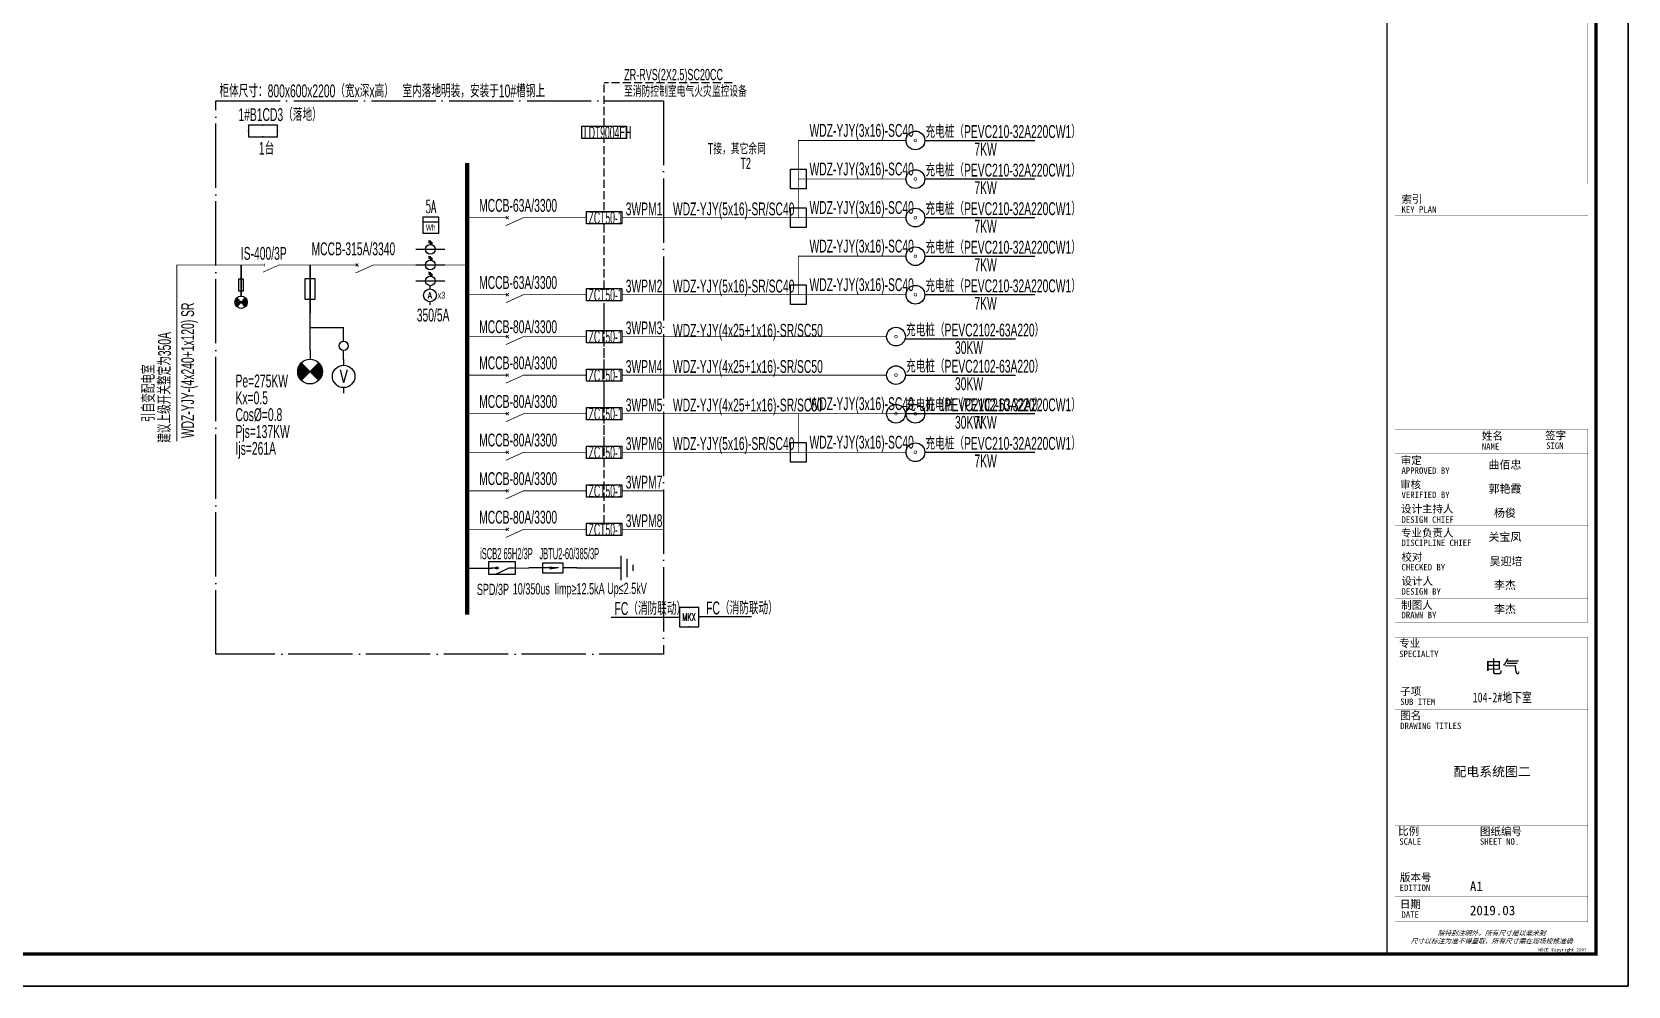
# Model space of a CAD drawing. Extents: x 776418 to 2076422, y -1170708 to 498544.
# Drawn here: x 942869 to 992531, y -150810 to -121110 of the extents above; entities that cross this region are included whole.
import ezdxf
from ezdxf.enums import TextEntityAlignment as Align

# ---------------------------------------------------------------- set-up
doc = ezdxf.new("R2010")
doc.units = 0
doc.header["$LTSCALE"] = 1000
doc.header["$MEASUREMENT"] = 0
doc.linetypes.add('DASH', pattern=[0.35, 0.25, -0.1])
doc.linetypes.add('DOTE', pattern=[2.42, 2, -0.2, 0.02, -0.2])
doc.layers.get('0').update_dxf_attribs({"linetype": 'CONTINUOUS'})
for name, color, linetype in [('D-TEXT', 7, 'CONTINUOUS'), ('DIM-动力', 3, 'CONTINUOUS'), ('EL-SYSTEM', 1, 'CONTINUOUS'), ('EL-TEXT', 3, 'CONTINUOUS'), ('ELEMENT', 3, 'CONTINUOUS'), ('EQUIP', 3, 'CONTINUOUS'), ('EQUIP-动力', 3, 'CONTINUOUS'), ('EQUIP-照明', 3, 'CONTINUOUS'), ('EQUIP-箱柜', 3, 'CONTINUOUS'), ('LAYER3', 7, 'DOTE'), ('PUB_TEXT', 255, 'CONTINUOUS'), ('SHEET_LINE', 6, 'CONTINUOUS'), ('SHEET_TEXT', 7, 'CONTINUOUS'), ('TEL_TEXT', 3, 'CONTINUOUS'), ('TEL_TITLE', 7, 'CONTINUOUS'), ('WIRE-母线', 6, 'CONTINUOUS'), ('WIRE-照明', 1, 'CONTINUOUS'), ('WIRE-系统', 4, 'CONTINUOUS'), ('WIRE-通讯', 4, 'CONTINUOUS'), ('Z', 7, 'CONTINUOUS'), ('字', 7, 'CONTINUOUS')]:
    doc.layers.add(name, color=color, linetype=linetype)
doc.layers.add('层1', color=7, linetype='CONTINUOUS', lineweight=0)
doc.styles.add('_COMPLEX', font='ROS', dxfattribs={"width": 0.6, "bigfont": 'JD'})
doc.styles.add('_HZTXT', font='txt.shx', dxfattribs={"width": 0.8, "bigfont": 'HZTXT.shx'})
doc.styles.add('_JD', font='ros.shx', dxfattribs={"width": 0.8, "bigfont": 'JD.shx'})
doc.styles.add('_SIMPLEX', font='SIMPLEX.shx', dxfattribs={"width": 0.8})
doc.styles.add('_TCH_LABEL', font='COMPLEX', dxfattribs={"bigfont": 'GBCBIG'})
doc.styles.add('_TEL_DIM', font='SIMPLEX', dxfattribs={"width": 0.7, "height": 3.5, "bigfont": 'HZTXT'})
doc.styles.add('_XCSG', font='complex.shx', dxfattribs={"width": 0.6, "bigfont": 'jd.shx'})
doc.styles.get("Standard").update_dxf_attribs({"font": 'gbenor.shx', "bigfont": 'gbcbig.shx'})
doc.styles.add('华文细黑', font='STXIHEI.TTF')

# ---------------------------------------------------------------- blocks, each defined once
blk = doc.blocks.new('$element$00000497')
at = {"const_width": 0.0233}
for points in [[(0, 0), (0, -0.25)], [(0, -1), (0, -0.75), (-0.25, -0.2)], [(-0.047, -0.297), (0.047, -0.203)], [(-0.047, -0.203), (0.047, -0.297)]]:
    blk.add_lwpolyline(points, dxfattribs=at)
at = {"flags": 9}
blk.add_attdef('S', (0, 0), '', height=0.00000667, dxfattribs=at)
blk = doc.blocks.new('$equip_U$00000105(JDQINJING)')
for p, q in [((0.5, 1), (-0.5, 1)), ((-0.5, 1), (-0.5, 0)), ((0.5, 0), (0.5, 1)), ((-0.5, 0), (0.5, 0))]:
    blk.add_line(p, q)
for p in [(0, 1), (-0.5, 0.5), (0, 0), (0.5, 0.5)]:
    blk.add_point(p)
at = {"color": 7, "style": '_TEL_DIM'}
blk.add_attdef('$TEXT$', text='', height=0.4, dxfattribs=at).set_placement((-0.002, 0.507), align=Align.MIDDLE_CENTER)
at = {"color": 7, "style": '_TEL_DIM', "flags": 1}
blk.add_attdef('A', text='', height=0.00002, dxfattribs=at).set_placement((0, 0), align=Align.MIDDLE_CENTER)
blk = doc.blocks.new('$equip$00001413')
for p, q in [((0.75, 0.6), (-0.75, 0.6)), ((-0.75, 0.6), (-0.75, 0)), ((-0.75, 0), (0.75, 0)), ((0.75, 0), (0.75, 0.6))]:
    blk.add_line(p, q)
for p in [(-0.75, 0.3), (0, 0.6), (0, 0), (0.75, 0.3)]:
    blk.add_point(p)
at = {"style": '_TCH_LABEL', "flags": 9}
blk.add_attdef('A', (0, 0), '', height=0.00002, dxfattribs=at)
blk = doc.blocks.new('$equip$00001312')
at = {"const_width": 0.04}
blk.add_lwpolyline([(-0.083, 0, 1), (0.083, 0, 1)], format="xyb", close=True, dxfattribs=at)
blk.add_circle((0, 0), 0.583)
at = {"flags": 9}
blk.add_attdef('A', (0, 0), '', height=0.00002, dxfattribs=at)
blk = doc.blocks.new('$element$00000578')
at = {"const_width": 0.0233}
for points in [[(0, 0), (0, -0.25)], [(0, -1), (0, -0.75), (-0.25, -0.2)], [(-0.05, -0.25), (0.05, -0.25)]]:
    blk.add_lwpolyline(points, dxfattribs=at)
at = {"flags": 9}
blk.add_attdef('S', (0, 0), '', height=0.00000667, dxfattribs=at)
blk = doc.blocks.new('M_M12')
for p, q in [((-0.1, -0.717), (-0.1, -0.283)), ((-0.1, -0.283), (0.1, -0.283)), ((0.1, -0.283), (0.1, -0.717)), ((0.1, -0.717), (-0.1, -0.717))]:
    blk.add_line(p, q)
blk.add_lwpolyline([(0, 0), (0, -1)])
at = {"width": 0.8, "flags": 9}
blk.add_attdef('S', (0.25, -0.5), '', height=0.2, dxfattribs=at)
blk = doc.blocks.new('M_M58MSL')
for points in [[(0, 0), (0, -0.167)], [(0, -0.833), (0, -1)]]:
    blk.add_lwpolyline(points)
blk.add_circle((0, -0.5), 0.333)
at = {"style": '_SIMPLEX', "width": 0.8, "flags": 8}
blk.add_attdef('$TEXT$', text='', height=0.333, dxfattribs=at).set_placement((0, -0.5), align=Align.MIDDLE_CENTER)
at = {"width": 0.8, "flags": 9}
blk.add_attdef('S', (0.25, -0.5), '', height=0.2, dxfattribs=at)
blk = doc.blocks.new('M_M57DRB')
for p, q in [((0.259, -0.374), (-0.259, -0.893)), ((0.259, -0.893), (-0.259, -0.374))]:
    blk.add_line(p, q)
blk.add_lwpolyline([(0, 0), (0, -0.267)])
blk.add_circle((0, -0.633), 0.367)
for points in [[(-0.13, -0.763), (-0.354, -0.538), (0, -0.633), (-0.259, -0.374)], [(0.225, -0.409), (0.354, -0.538), (0.13, -0.504), (0.354, -0.728)], [(0.259, -0.374), (0.259, -0.374), (0.225, -0.409), (0.354, -0.538)], [(-0.225, -0.858), (-0.354, -0.728), (-0.13, -0.763), (-0.354, -0.538)], [(-0.259, -0.893), (-0.259, -0.893), (-0.225, -0.858), (-0.354, -0.728)], [(0.13, -0.504), (0.354, -0.728), (0, -0.633), (0.259, -0.893)]]:
    blk.add_solid(points)
at = {"width": 0.8, "flags": 9}
blk.add_attdef('S', (0.25, -0.5), '', height=0.2, dxfattribs=at)
blk = doc.blocks.new('M_M27VHU')
for p, q in [((0.167, -0.5), (0.3, -0.5)), ((0.256, -0.433), (0.172, -0.567)), ((0.308, -0.433), (0.225, -0.567))]:
    blk.add_line(p, q)
blk.add_lwpolyline([(0, 0), (0, -1)])
blk.add_circle((0, -0.5), 0.167)
at = {"width": 0.8, "flags": 9}
blk.add_attdef('S', (0.25, -0.5), '', height=0.2, dxfattribs=at)
blk = doc.blocks.new('_LINKPT1')
blk.add_line((0, 0), (0, 0))
blk = doc.blocks.new('M_Z15DKY')
for p, q in [((0.5, 0.5), (-0.5, 0.5)), ((-0.5, 0.5), (-0.5, -0.5)), ((-0.5, 0.2), (0.5, 0.2)), ((0.5, -0.5), (0.5, 0.5)), ((-0.5, -0.5), (0.5, -0.5))]:
    blk.add_line(p, q)
for p in [(-0.5, 0), (0, 0.5), (0.5, 0), (0, -0.5)]:
    blk.add_blockref('_LINKPT1', p)
at = {"style": '_COMPLEX', "width": 0.6}
blk.add_text('Wh', height=0.4, dxfattribs=at).set_placement((0, -0.35), align=Align.CENTER)
at = {"width": 0.8, "flags": 9}
blk.add_attdef('A', (0, 0), '', height=0.00002, dxfattribs=at)
blk = doc.blocks.new('M_M24')
for p, q in [((-0.25, -0.375), (0.25, -0.375)), ((-0.1875, -0.5), (0.1875, -0.5)), ((-0.0625, -0.625), (0.0625, -0.625))]:
    blk.add_line(p, q)
blk.add_lwpolyline([(0, 0), (0, -0.375)])
at = {"width": 0.8, "flags": 9}
blk.add_attdef('S', (0.25, -0.5), '', height=0.2, dxfattribs=at)
blk = doc.blocks.new('M_M17')
for p, q in [((-0.1, -0.717), (-0.1, -0.283)), ((-0.1, -0.283), (0.1, -0.283)), ((0.1, -0.283), (0.1, -0.717)), ((0, -0.383), (0, -0.717)), ((0.1, -0.717), (-0.1, -0.717))]:
    blk.add_line(p, q)
for points in [[(0, 0), (0, -0.283)], [(0, -0.717), (0, -1)]]:
    blk.add_lwpolyline(points)
for points in [[(-0.033, -0.567), (0.033, -0.567), (0, -0.367), (0.033, -0.567)], [(0.033, -0.567), (0, -0.367), (-0.033, -0.567), (0.033, -0.567)], [(0, -0.367), (-0.033, -0.567), (0.033, -0.567), (0, -0.367)]]:
    blk.add_solid(points)
at = {"width": 0.8, "flags": 9}
blk.add_attdef('S', (0.25, -0.5), '', height=0.2, dxfattribs=at)
blk = doc.blocks.new('M_M7')
for p, q in [((-0.25, -0.2), (0, -0.75)), ((-0.047, -0.297), (0.047, -0.203)), ((-0.047, -0.203), (0.047, -0.297))]:
    blk.add_line(p, q)
for points in [[(0, 0), (0, -0.25)], [(0, -0.75), (0, -1)]]:
    blk.add_lwpolyline(points)
at = {"width": 0.8, "flags": 9}
blk.add_attdef('S', (0.25, -0.5), '', height=0.2, dxfattribs=at)
blk = doc.blocks.new('A$C00115E70')
at = {"layer": 'WIRE-通讯', "ltscale": 0.001}
blk.add_lwpolyline([(-84100, 59400), (0, 59400), (0, 0), (-84100, 0)], close=True, dxfattribs=at)
blk = doc.blocks.new('WDCE Copyright200X')
at = {"const_width": 0.016}
blk.add_lwpolyline([(-10.6, 1.26, 1), (-11.4, 1.26, 1)], format="xyb", close=True, dxfattribs=at)
at = {"style": '华文细黑'}
for s, p in [('WDCE ', (-11.46, 0.5)), ('     Copyright ', (-3.51, 0.5))]:
    blk.add_text(s, height=1, dxfattribs=at).set_placement(p, align=Align.BOTTOM_RIGHT)
blk.add_text('c', height=0.6, dxfattribs=at).set_placement((-11.04, 1.35), align=Align.MIDDLE_CENTER)
blk.add_attdef('200X', text='', height=1, dxfattribs=at).set_placement((-0.45, 0.5), align=Align.BOTTOM_RIGHT)
blk = doc.blocks.new('A$C51FB5BAD')
at = {"layer": 'SHEET_LINE', "const_width": 50}
blk.add_lwpolyline([(-6500, -57400), (0, -57400), (0, -6150), (-6500, -6150)], close=True, dxfattribs=at)
at = {"layer": 'SHEET_LINE', "const_width": 5}
for points in [[(-6250, -15740), (-6250, -33443)], [(-6250, -33443), (-250, -33443), (-250, -15740)], [(-5750, -32740), (-750, -32740)], [(-6250, -33443), (-250, -33443)], [(-6250, -34426), (-250, -34426)], [(-6250, -47074), (-250, -47074), (-250, -41074), (-6250, -41074), (-6250, -47074)], [(-3750, -41074), (-3750, -47074)], [(-2000, -41074), (-2000, -47074)], [(-6250, -41824), (-250, -41824)], [(-6250, -42574), (-250, -42574)], [(-6250, -43324), (-250, -43324)], [(-6250, -44074), (-250, -44074)], [(-6250, -44824), (-250, -44824)], [(-6250, -45574), (-250, -45574)], [(-6250, -46324), (-250, -46324)], [(-6250, -47550), (-250, -47550), (-250, -56400), (-6250, -56400), (-6250, -47550)], [(-6250, -49050), (-250, -49050)], [(-6250, -49800), (-250, -49800)], [(-6250, -53400), (-250, -53400)], [(-3750, -53400), (-3750, -54800)], [(-6250, -54800), (-250, -54800)], [(-6250, -55600), (-250, -55600)]]:
    blk.add_lwpolyline(points, dxfattribs=at)
at = {"layer": 'SHEET_TEXT', "xscale": 100, "yscale": 100, "zscale": 100}
blk.add_blockref('WDCE Copyright200X', (-250, -57400), dxfattribs=at).add_auto_attribs({'200X': '2007'})
at = {"layer": 'SHEET_TEXT', "style": '华文细黑'}
for s, height, p in [('索引', 240, (-6050, -33786)), ('KEY PLAN', 200, (-6050, -34126)), ('姓名', 240, (-3550, -41153)), ('签字', 240, (-1581, -41143)), ('NAME', 200, (-3550, -41504)), ('SIGN', 200, (-1550, -41480)), ('审定', 240, (-6073, -41919)), ('审核', 240, (-6095, -42671)), ('APPROVED BY', 200, (-6050, -42256)), ('VERIFIED BY', 200, (-6050, -43009)), ('设计主持人', 240, (-6068, -43424)), ('专业负责人', 240, (-6067, -44174)), ('DESIGN CHIEF', 200, (-6050, -43781)), ('DISCIPLINE CHIEF', 200, (-6050, -44502)), ('校对', 240, (-6050, -44924)), ('CHECKED BY', 200, (-6050, -45263)), ('设计人', 240, (-6050, -45674)), ('DESIGN BY', 200, (-6050, -46017)), ('制图人', 240, (-6061, -46424)), ('DRAWN BY', 200, (-6050, -46750)), ('专业', 240, (-6123, -47607)), ('SPECIALTY', 200, (-6123, -47962)), ('子项', 240, (-6088, -49108)), ('SUB ITEM', 200, (-6088, -49450)), ('图名', 240, (-6091, -49859)), ('DRAWING TITLES', 200, (-6091, -50200)), ('比例', 240, (-6156, -53458)), ('图纸编号', 240, (-3610, -53468)), ('SCALE', 200, (-6119, -53800)), ('SHEET NO.', 200, (-3610, -53800)), ('版本号', 240, (-6100, -54897)), ('EDITION', 200, (-6106, -55239)), ('日期', 240, (-6100, -55732)), ('DATE', 200, (-6050, -56074))]:
    blk.add_text(s, height=height, dxfattribs=at).set_placement(p, align=Align.TOP_LEFT)
at = {"layer": 'SHEET_TEXT', "style": '华文细黑', "oblique": 20}
for s, p in [('尺寸以标注为准不得量取，所有尺寸需在现场校核准确', (-3250, -57000)), ('除特别注明外，所有尺寸是以毫米制', (-3250, -56750))]:
    blk.add_text(s, height=150, dxfattribs=at).set_placement(p, align=Align.MIDDLE_CENTER)
at = {"layer": '字', "style": '华文细黑'}
for s, p in [('A1', (-3921, -55441)), ('2019.03', (-3921, -56193))]:
    blk.add_text(s, height=296.2, dxfattribs=at).set_placement(p)
at = {"layer": '字', "insert": (-2908, -48482), "char_height": 400, "width": 78154.16, "attachment_point": 5, "style": '华文细黑'}
blk.add_mtext('电气', dxfattribs=at)

msp = doc.modelspace()

# ---------------------------------------------------------------- linework, layer by layer
msp.add_line((960893, -139325), (963015, -139325))
at = {"layer": 'D-TEXT'}
for p, q in [((970648, -124487), (974071, -124487)), ((970648, -125688), (974071, -125688)), ((970648, -126888), (974071, -126888)), ((970648, -128088), (974071, -128088)), ((970648, -129289), (974071, -129289)), ((970044, -130666), (973467, -130666)), ((970044, -131792), (973467, -131792)), ((970044, -132992), (973467, -132992)), ((970648, -132992), (974071, -132992)), ((970648, -134193), (974071, -134193))]:
    msp.add_line(p, q, dxfattribs=at)
msp.add_lwpolyline([(963950, -124991, 0, 0, 0), (966062, -124991, 0, 0, 0), (966583, -125398, 80, 0, 0), (966819, -125583, 0, 0, 0)], format="xyseb", dxfattribs=at)
at = {"layer": 'DIM-动力', "ltscale": 0.001}
msp.add_lwpolyline([(908431, -150810), (992531, -150810), (992531, -91410), (908431, -91410)], close=True, dxfattribs=at)
at = {"layer": 'EL-SYSTEM'}
for points in [[(966467, -125386), (966963, -125386), (966963, -125995), (966467, -125995)], [(966467, -126586), (966963, -126586), (966963, -127195), (966467, -127195)], [(966467, -128987), (966963, -128987), (966963, -129596), (966467, -129596)], [(966467, -133891), (966962, -133891), (966962, -134500), (966467, -134500)]]:
    msp.add_lwpolyline(points, close=True, dxfattribs=at)
at = {"layer": 'ELEMENT'}
msp.add_lwpolyline([(957088, -137999), (957088, -137594), (957907, -137594), (957907, -137999)], close=True, dxfattribs=at)
at = {"layer": 'EQUIP-照明', "linetype": 'DASH'}
for p, q in [((964655, -122691, 0), (960673, -122691, 0)), ((960673, -124047, 0), (960673, -122691, 0)), ((960673, -126664, 0), (960673, -124430, 0)), ((960673, -129100), (960673, -127082)), ((960674, -134004), (960674, -129483)), ((960674, -130402), (960674, -129585)), ((960674, -130402), (960674, -129585)), ((960674, -130402), (960674, -129585)), ((960674, -131603), (960674, -130785)), ((960674, -131603), (960674, -130785)), ((960674, -131603), (960674, -130785)), ((960674, -131603), (960674, -130785)), ((960674, -132803), (960674, -131986)), ((960674, -132803), (960674, -131986)), ((960674, -132803), (960674, -131986)), ((960674, -134004), (960674, -133186)), ((960674, -136405), (960674, -133186))]:
    msp.add_line(p, q, dxfattribs=at)
at = {"layer": 'EQUIP-照明', "linetype": 'ByBlock', "elevation": 0}
msp.add_lwpolyline([(961369, -124430), (959978, -124430), (959978, -124047), (961369, -124047)], close=True, dxfattribs=at)
at = {"layer": 'EQUIP-照明', "linetype": 'ByBlock'}
for points in [[(961223, -127082), (960124, -127082), (960124, -126699), (961223, -126699)], [(961222, -129483), (960123, -129483), (960123, -129100), (961222, -129100)], [(961224, -130785), (960124, -130785), (960124, -130402), (961224, -130402)], [(961224, -131986), (960124, -131986), (960124, -131603), (961224, -131603)], [(961224, -133186), (960124, -133186), (960124, -132803), (961224, -132803)], [(961224, -134387), (960124, -134386), (960124, -134004), (961224, -134004)], [(961224, -135587), (960124, -135587), (960124, -135204), (961224, -135204)], [(961224, -136788), (960124, -136787), (960124, -136405), (961224, -136405)]]:
    msp.add_lwpolyline(points, close=True, dxfattribs=at)
at = {"layer": 'LAYER3'}
for p, q in [((948593, -123256), (962523, -123256)), ((948593, -140482), (948593, -123256)), ((962523, -123256), (962522, -140482)), ((962522, -140482), (948593, -140482))]:
    msp.add_line(p, q, dxfattribs=at)
at = {"layer": 'TEL_TEXT', "ltscale": 2}
msp.add_line((963615, -139304), (965254, -139304), dxfattribs=at)
at = {"layer": 'TEL_TITLE'}
msp.add_lwpolyline([(908431, -150810), (992531, -150810), (992531, -91410), (908431, -91410)], close=True, dxfattribs=at)
at = {"layer": 'TEL_TITLE', "const_width": 100}
msp.add_lwpolyline([(910931, -149810), (991531, -149810), (991531, -92410), (910931, -92410)], close=True, dxfattribs=at)
at = {"layer": 'WIRE-母线', "const_width": 133}
msp.add_lwpolyline([(956413, -139245), (956413, -125190)], dxfattribs=at)
at = {"layer": 'WIRE-照明'}
for p, q in [((951523, -131032, -4671), (951523, -129865, -4671)), ((951523, -130307, -4671), (952568, -130307, -4671)), ((952568, -130737, -4671), (952568, -130307, -4671)), ((952568, -131307, -4671), (952568, -131022, -4671)), ((956413, -137797), (957176, -137797)), ((957756, -137797), (958326, -137796)), ((959826, -137796), (960640, -137796))]:
    msp.add_line(p, q, dxfattribs=at)
at = {"layer": 'WIRE-系统', "const_width": 23.3}
for points in [[(970065, -126891), (966715, -126891), (966715, -124490), (970065, -124490)], [(966715, -125690), (970065, -125690)], [(956413, -126891), (957413, -126891)], [(958288, -126891), (960124, -126891)], [(961223, -126891), (966715, -126891)], [(966715, -129291), (966715, -128091), (970065, -128091)], [(947378, -133853), (947378, -128365), (949877, -128365)], [(950665, -128365), (952769, -128365)], [(953738, -128365), (956413, -128365)], [(956413, -129291), (957413, -129291)], [(958288, -129291), (960123, -129291)], [(961222, -129291), (966715, -129291)], [(966715, -129291), (970065, -129291)], [(956414, -130594), (957414, -130594)], [(958289, -130594), (960138, -130594)], [(961224, -130594), (969461, -130594)], [(956414, -131794), (957414, -131794)], [(958289, -131794), (960138, -131794)], [(961224, -131794), (969461, -131794)], [(956414, -132995), (957414, -132995)], [(958289, -132995), (960138, -132995)], [(961224, -132995), (969461, -132995)], [(966715, -134195), (966715, -132995), (970065, -132995)], [(956414, -134195), (957414, -134195)], [(958289, -134195), (960138, -134195)], [(961222, -134195), (966715, -134195)], [(961224, -134195), (962522, -134195)], [(966715, -134195), (970065, -134195)], [(956414, -135396), (957414, -135396)], [(958289, -135396), (960138, -135396)], [(961224, -135396), (962522, -135396)], [(956414, -136596), (957414, -136596)], [(958289, -136596), (960138, -136596)], [(961224, -136596), (962522, -136596)], [(956414, -137797), (957414, -137797)]]:
    msp.add_lwpolyline(points, dxfattribs=at)
at = {"layer": 'Z', "ltscale": 2}
msp.add_line((951523, -129865), (951523, -128365), dxfattribs=at)
msp.add_circle((952568, -130881), 143, dxfattribs=at)
at = {"layer": '层1', "color": 4, "linetype": 'Continuous', "lineweight": 30}
msp.add_line((949376, -128371), (949376, -129334), dxfattribs=at)
at = {"layer": '层1', "color": 7, "linetype": 'Continuous', "lineweight": -3}
for p, q in [((949227, -129405), (949227, -129647)), ((949247, -129384), (949247, -129668)), ((949267, -129406), (949267, -129646)), ((949287, -129428), (949287, -129624)), ((949307, -129450), (949307, -129602)), ((949327, -129472), (949327, -129580)), ((949347, -129494), (949347, -129558)), ((949367, -129516), (949367, -129536)), ((949385, -129516), (949385, -129536)), ((949405, -129494), (949405, -129558)), ((949425, -129472), (949425, -129580)), ((949445, -129450), (949445, -129602)), ((949465, -129428), (949465, -129624)), ((949485, -129406), (949485, -129646)), ((949505, -129384), (949505, -129668)), ((949525, -129405), (949525, -129647)), ((949545, -129435), (949545, -129617)), ((949565, -129492), (949565, -129560))]:
    msp.add_line(p, q, dxfattribs=at)
at = {"layer": '层1', "color": 4, "linetype": 'Continuous', "lineweight": -3}
for p, q in [((949505, -129668), (949247, -129384)), ((949247, -129668), (949505, -129384))]:
    msp.add_line(p, q, dxfattribs=at)
msp.add_lwpolyline([(949310, -128800), (949440, -128800), (949440, -129185), (949310, -129185)], close=True, dxfattribs=at)
msp.add_circle((949376, -129526), 192, dxfattribs=at)

# ---------------------------------------------------------------- block references
msp.add_blockref('A$C51FB5BAD', (991531, -92410))
at = {"layer": 'ELEMENT'}
for name, p, xscale, yscale, zscale, rotation in [('$element$00000497', (957413, -126891), 999.9899999999907, 999.9899999999907, 999.9899999999907, 90), ('M_M27VHU', (954817, -127877), 900, 900, 900, 90), ('M_M27VHU', (954817, -128365), 900, 900, 900, 90), ('$element$00000578', (949877, -128365), 900, 900, 900, 90), ('$element$00000497', (952738, -128365), 999.9899999999907, 999.9899999999907, 999.9899999999907, 90), ('M_M27VHU', (954817, -128860), 900, 900, 900, 90), ('$element$00000497', (957413, -129291), 999.9899999999907, 999.9899999999907, 999.9899999999907, 90), ('$element$00000497', (957414, -130594), 999.9899999999907, 999.9899999999907, 999.9899999999907, 90), ('$element$00000497', (957414, -131794), 999.9899999999907, 999.9899999999907, 999.9899999999907, 90), ('$element$00000497', (957414, -132995), 999.9899999999907, 999.9899999999907, 999.9899999999907, 90), ('$element$00000497', (957414, -134195), 999.9899999999907, 999.9899999999907, 999.9899999999907, 90), ('$element$00000497', (957414, -135396), 999.9899999999907, 999.9899999999907, 999.9899999999907, 90), ('$element$00000497', (957414, -136596), 999.9899999999907, 999.9899999999907, 999.9899999999907, 90), ('M_M24', (960640, -137796), 1500, 1500, 1500, 90), ('M_M7', (957146, -137796), 760.5, 760.5, 760.5, 90), ('M_M17', (959826, -137796), -1500, 1500, 1500, 270)]:
    msp.add_blockref(name, p, dxfattribs=dict(at, xscale=xscale, yscale=yscale, zscale=zscale, rotation=rotation))
for name, p, xscale, yscale, zscale in [('M_M12', (951523, -128365), 1500, 1500, 1500), ('M_M57DRB', (951523, -131018), 1050, 1050, 1050)]:
    msp.add_blockref(name, p, dxfattribs=dict(at, xscale=xscale, yscale=yscale, zscale=zscale))
ref = msp.add_blockref('M_M58MSL', (952568, -131307), dxfattribs=dict(at, xscale=1050, yscale=1050, zscale=1050))
ref.add_attrib('$TEXT$', 'V', dxfattribs={"layer": '0', "height": 400, "style": '_XCSG', "width": 0.8, "flags": 8}).set_placement((952568, -131832), align=Align.MIDDLE_CENTER)
at = {"layer": 'EQUIP', "xscale": 500, "yscale": 500, "zscale": 500}
msp.add_blockref('M_Z15DKY', (955277, -127122), dxfattribs=at)
at = {"layer": 'EQUIP-动力', "xscale": 500, "yscale": 500, "zscale": 500}
for p in [(970357, -124490), (970357, -125690), (970357, -126891), (970357, -128091), (970357, -129291), (969753, -130594), (969753, -131794), (969753, -132995), (970357, -132995), (970357, -134195)]:
    msp.add_blockref('$equip$00001312', p, dxfattribs=at)
at = {"layer": 'EQUIP-箱柜', "ltscale": 0.001, "xscale": 600, "yscale": 600, "zscale": 600}
msp.add_blockref('$equip$00001413', (950058, -124377), dxfattribs=at)
at = {"layer": 'EQUIP-箱柜'}
ref = msp.add_blockref('$equip_U$00000105(JDQINJING)', (963315, -139625), dxfattribs=dict(at, xscale=600, yscale=600, zscale=600))
ref.add_attrib('$TEXT$', 'MKX', dxfattribs={"layer": '0', "color": 7, "height": 240, "style": '_TEL_DIM', "width": 0.6}).set_placement((963314, -139321), align=Align.MIDDLE_CENTER)
at = {"layer": 'WIRE-通讯', "ltscale": 0.001}
msp.add_blockref('A$C00115E70', (992531, -150810), dxfattribs=at)
at = {"layer": 'Z', "ltscale": 2, "xscale": 600, "yscale": 600, "zscale": 600}
msp.add_blockref('M_M58MSL', (955252, -129010), dxfattribs=at).add_auto_attribs({'$TEXT$': 'A'})

# ---------------------------------------------------------------- texts
at = {"layer": 'D-TEXT', "style": '_JD', "width": 0.6}
for s, height, p in [('ZR-RVS(2X2.5)SC20CC', 350, (961297, -122613, 0)), ('柜体尺寸：800x600x2200（宽x深x高）   室内落地明装，安装于10#槽钢上', 400, (948703, -123147)), ('至消防控制室电气火灾监控设备', 350, (961292, -123133, 0)), ('1#B1CD3（落地）', 400, (949294, -123885)), ('WDZ-YJY(3x16)-SC40', 400, (967063, -124376)), ('充电桩（PEVC210-32A220CW1）', 400, (970670, -124412)), ('1台', 400, (949931, -124933)), ('T接，其它余同', 350, (963895, -124921)), ('7KW', 400, (972193, -124958)), ('T2', 350, (964910, -125378)), ('WDZ-YJY(3x16)-SC40', 400, (967063, -125577)), ('充电桩（PEVC210-32A220CW1）', 400, (970670, -125613)), ('7KW', 400, (972193, -126158)), ('MCCB-63A/3300', 400, (956783, -126710)), ('3WPM1', 400, (961344, -126820)), ('WDZ-YJY(5x16)-SR/SC40', 400, (962813, -126820)), ('WDZ-YJY(3x16)-SC40', 400, (967063, -126777)), ('充电桩（PEVC210-32A220CW1）', 400, (970670, -126813)), ('7KW', 400, (972193, -127359)), ('WDZ-YJY(3x16)-SC40', 400, (967063, -127977)), ('充电桩（PEVC210-32A220CW1）', 400, (970670, -128013)), ('IS-400/3P', 400, (949369, -128204)), ('MCCB-315A/3340', 400, (951568, -128062)), ('7KW', 400, (972193, -128559)), ('MCCB-63A/3300', 400, (956783, -129111)), ('3WPM2', 400, (961344, -129221)), ('WDZ-YJY(5x16)-SR/SC40', 400, (962813, -129221)), ('WDZ-YJY(3x16)-SC40', 400, (967063, -129178)), ('充电桩（PEVC210-32A220CW1）', 400, (970670, -129214)), ('7KW', 400, (972193, -129759)), ('350/5A', 400, (954843, -130124)), ('MCCB-80A/3300', 400, (956784, -130487)), ('3WPM3', 400, (961344, -130523)), ('WDZ-YJY(4x25+1x16)-SR/SC50', 400, (962813, -130598)), ('充电桩（PEVC2102-63A220）', 400, (970065, -130591)), ('30KW', 400, (971589, -131136)), ('MCCB-80A/3300', 400, (956784, -131613)), ('3WPM4', 400, (961344, -131724)), ('WDZ-YJY(4x25+1x16)-SR/SC50', 400, (962813, -131724)), ('充电桩（PEVC2102-63A220）', 400, (970065, -131717)), ('Pe=275KW', 400, (949204, -132174)), ('30KW', 400, (971589, -132262)), ('Kx=0.5', 400, (949204, -132699)), ('MCCB-80A/3300', 400, (956784, -132814)), ('3WPM5', 400, (961344, -132924)), ('WDZ-YJY(4x25+1x16)-SR/SC50', 400, (962813, -132924)), ('WDZ-YJY(3x16)-SC40', 400, (967063, -132881)), ('充电桩（PEVC2102-63A220）', 400, (970065, -132917)), ('充电桩（PEVC210-32A220CW1）', 400, (970670, -132917)), ('Cos%%C=0.8', 400, (949204, -133224)), ('30KW', 400, (971589, -133463)), ('7KW', 400, (972193, -133463)), ('Pjs=137KW', 400, (949204, -133749)), ('Ijs=261A', 400, (949204, -134274)), ('MCCB-80A/3300', 400, (956784, -134014)), ('3WPM6', 400, (961344, -134124)), ('WDZ-YJY(5x16)-SR/SC40', 400, (962813, -134124)), ('WDZ-YJY(3x16)-SC40', 400, (967063, -134082)), ('充电桩（PEVC210-32A220CW1）', 400, (970670, -134118)), ('7KW', 400, (972193, -134663)), ('MCCB-80A/3300', 400, (956784, -135215)), ('3WPM7', 400, (961344, -135325)), ('MCCB-80A/3300', 400, (956784, -136415)), ('3WPM8', 400, (961344, -136525)), ('FC（消防联动）', 400, (960997, -139257, 1146)), ('FC（消防联动）', 400, (963848, -139241, 1146))]:
    msp.add_text(s, height=height, dxfattribs=at).set_placement(p)
for s, p in [('WDZ-YJY-(4x240+1x120) SR', (947914, -133754, 0)), (' 建议上级开关整定为350A', (947192, -133992, 0)), ('引自变配电室', (946693, -133256, 0))]:
    msp.add_text(s, height=400, rotation=90, dxfattribs=at).set_placement(p)
at = {"layer": 'EL-TEXT', "style": '华文细黑'}
msp.add_text('配电系统图二', height=294, dxfattribs=at).set_placement((987098, -144282))
at = {"layer": 'PUB_TEXT', "width": 0.5}
for s, style, p in [('LDT9004EH', '_JD', (960046, -124444, 0)), ('5A', '_HZTXT', (955117, -126746)), ('ZCT50-1', '_JD', (960191, -127096)), ('ZCT50-1', '_JD', (960191, -129497)), ('ZCT50-1', '_JD', (960192, -130799)), ('ZCT50-1', '_JD', (960192, -132000)), ('ZCT50-1', '_JD', (960192, -133200)), ('ZCT50-1', '_JD', (960192, -134401)), ('ZCT50-1', '_JD', (960192, -135601)), ('ZCT50-1', '_JD', (960192, -136802))]:
    msp.add_text(s, height=400, dxfattribs=dict(at, style=style)).set_placement(p)
at = {"layer": 'SHEET_TEXT', "style": '华文细黑'}
msp.add_text('吴迎培', height=250, dxfattribs=at).set_placement((988223, -137463), align=Align.TOP_LEFT)
for tag, p in [('曲佰忠', (988700, -134456)), ('郭艳霞', (988700, -135206)), ('杨俊', (988700, -135956)), ('关宝凤', (988700, -136706)), ('李杰', (988700, -138206)), ('李杰', (988700, -138956))]:
    msp.add_attdef(tag, text='', height=250, dxfattribs=at).set_placement(p, align=Align.TOP_CENTER)
at = {"layer": 'TEL_TEXT', "ltscale": 2, "style": '_COMPLEX'}
for s, height, width, p in [('x3', 210, 0.7, (955492, -129410)), ('iSCB2 65H2/3P ', 350, 0.5, (956813, -137525)), ('JBTU2-60/385/3P', 350, 0.5, (958658, -137525)), ('SPD/3P', 350, 0.6, (956713, -138638)), ('10/350us', 350, 0.6, (957830, -138620)), ('Iimp≥12.5kA', 350, 0.6, (959129, -138618)), ('Up≤2.5kV', 350, 0.6, (960768, -138608))]:
    msp.add_text(s, height=height, dxfattribs=dict(at, width=width)).set_placement(p)
at = {"layer": '字', "style": '华文细黑', "width": 0.75}
msp.add_text('104-2#地下室', height=300, dxfattribs=at).set_placement((987698, -141974))

doc.saveas('drawing.dxf')
